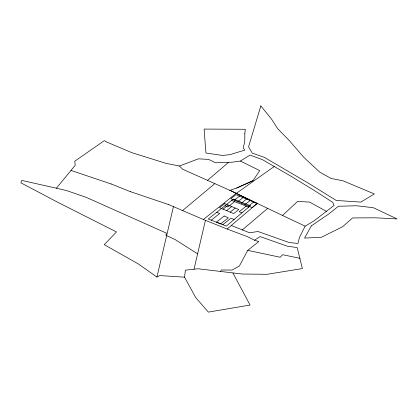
<?xml version="1.0" encoding="UTF-8"?>
<svg xmlns="http://www.w3.org/2000/svg" width="418" height="418" viewBox="0 0 418 418"><rect width="100%" height="100%" fill="white"/><g stroke="black" fill="none" stroke-linecap="round" stroke-linejoin="round"><path stroke-width="0.63" d="M232.951 273.053L250.084 305.041L208.368 312.105L195.681 297.532L184.547 277.165L185.378 270.174L197.98 268.764L242.403 274.036L267.123 274.292L302.371 268.57L297.203 247.576L287.323 246.186L260.142 236.614L254.431 240.183L247.587 236.708L227.126 229.027L203.352 219.487L168.825 204.648M184.578 277.181L159.765 275.572L156.922 277.056L173.428 206.722M194.009 269.229L205.426 220.323M220.474 271.695L221.258 269.976L232.058 270.075L239.362 266.036L247.738 250.372L258.794 241.562L254.431 240.183M111.12 183.957L70.976 170.419L75.203 165.282L74.801 161.181L104.317 140.657L106.773 142.068L131.806 152.664L166.113 163.391L179.458 166.003L198.393 158.845L208.572 159.389L215.662 162.78L232.215 162.189L240.392 161.055L250.027 155.088L262.52 159.707L290.688 176.046L313.463 189.965L332.77 202.375L334.06 205.426L313.923 220.944L305.135 226.154L299.413 237.549L297.945 243.469L289.031 242.487L258.031 231.515L249.525 232.774L231.264 225.495M156.922 277.056L138.384 263.977L104.254 244.666L116.47 231.922L58.018 202.427L20.9 182.828L21.746 180.424L56.388 188.194L71.013 170.434M179.458 166.003L182.619 169.212L231.123 190.901L282.495 215.463L297.595 201.434L309.597 202.098L326.636 211.471M207.495 180.377L228.453 162.419M242.262 229.989L267.557 208.462M227.126 229.027L257.143 203.524L235.966 194.642L230.84 198.717L252.012 207.6L257.143 203.524M182.4 210.756L214.758 183.638M203.352 219.487L236.227 193.372M223.081 209.162L228.212 205.086M234.367 200.196L239.498 196.12M211.257 220.181L219.701 213.473L216.78 212.25M234.623 201.617L227.909 206.952L224.988 205.729M226.613 210.641L231.744 206.565M237.899 201.675L243.025 197.599M230.14 212.125L235.271 208.049M241.426 203.158L246.557 199.083M244.953 204.637L250.084 200.562M222.81 224.712L230.992 218.212L234.101 219.513M246.176 206.152L239.2 211.691L241.949 212.846M248.485 206.121L253.611 202.046M236.269 193.377L274.229 166.5M236.63 188.032L252.953 180.712L259.74 170.591L240.392 161.055M252.989 180.722L236.666 188.043L229.921 190.347M299.988 258.314L282.61 254.714L280.175 257.237L247.738 250.372M56.388 188.194L66.561 190.571L86.27 197.38L166.401 233.134L165.868 235.256L175.064 239.509L197.609 253.846M130.447 191.679L168.862 204.663M231.635 200.447L248.673 207.129M111.089 183.941L130.484 191.69M282.458 215.448L305.135 226.154M229.984 190.347L257.18 203.535M244.833 133.431L244.739 141.942L243.151 147.956L244.802 150.109L229.947 154.66L222.517 155.449L205.928 153.019L204.104 129.078L245.324 129.267L244.833 133.431M260.837 105.895L248.574 146.817L252.2 153.093L264.338 157.351L308.411 183.204L336.229 200.447L360.828 202.108L374.345 193.952L343.037 180.816L331.03 178.444L319.791 172.159L303.907 157.455L289.381 140.641L277.74 128.754L271.653 119.302L260.837 105.895M311.326 225.892L304.555 238.082L321.405 237.283L342.64 226.713L352.588 217.935L375.641 217.815L397.1 218.933L373.347 207.73L356.382 205.76L338.387 206.267L328.929 213.849L311.326 225.892M250.335 205.724L226.347 226.101L208.274 219.006L233.369 199.067L250.335 205.724M224.685 203.603L219.554 207.678L233.672 213.603L238.798 209.528L224.685 203.603M224.179 216.001L216.487 222.115L220.72 223.891L228.416 217.778L224.179 216.001"/></g></svg>
